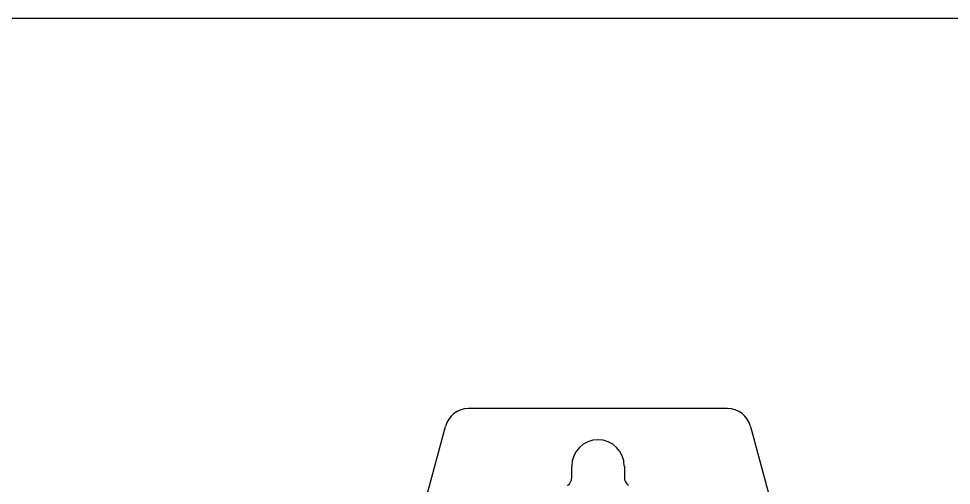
# Model space of a CAD drawing. Header units: millimetres. Extents: x 30557 to 235556, y -116603 to -73383.
# Drawn here: x 52820.7 to 52918.4, y -73882.2 to -73833.4 of the extents above; entities that cross this region are included whole.
import ezdxf

# ---------------------------------------------------------------- set-up
doc = ezdxf.new("R2010")
doc.units = ezdxf.units.MM

# ---------------------------------------------------------------- blocks, each defined once
blk = doc.blocks.new('1756-A10-Z')
at = {"color": 7, "linetype": 'Continuous'}
for p, q in [((75.197, 24.845), (48.082, 24.845)), ((41.594, 7.807), (45.662, 22.988)), ((77.617, 22.988), (81.685, 7.807)), ((58.883, 17.638), (58.883, 18.832)), ((64.396, 18.832), (64.396, 17.638))]:
    blk.add_line(p, q, dxfattribs=at)
for centre, radius, start, end in [((48.082, 22.34), 2.506, 90, 165), ((75.197, 22.34), 2.506, 15, 90), ((61.639, 18.832), 2.756, 0, 180), ((57.881, 17.638), 1.002, 305.23442, 0), ((65.398, 17.638), 1.002, 180, 234.76558)]:
    blk.add_arc(centre, radius, start, end, dxfattribs=at)

msp = doc.modelspace()

# ---------------------------------------------------------------- linework, layer by layer
at = {"lineweight": -3}
msp.add_line((53533.983, -73833.398), (52393.982, -73833.398), dxfattribs=at)

# ---------------------------------------------------------------- block references
msp.add_blockref('1756-A10-Z', (52819.725, -73899.064))

doc.saveas('drawing.dxf')
